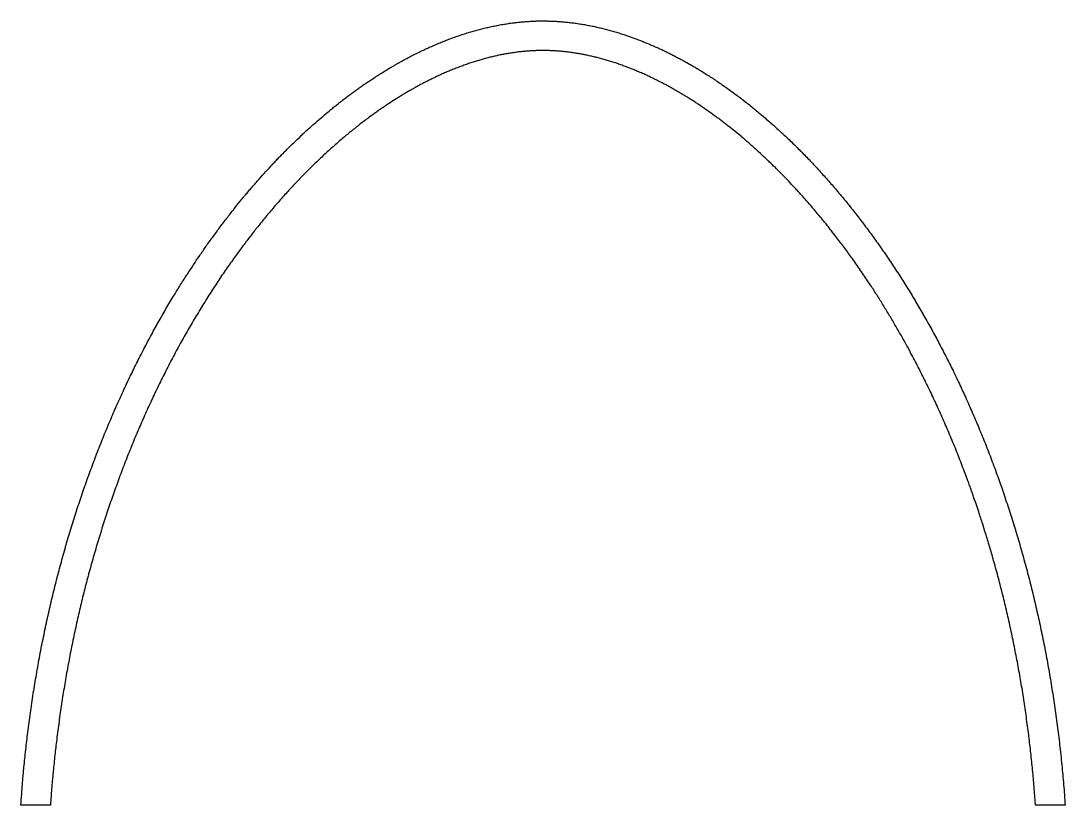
# Model space of a CAD drawing. Extents: x -7325 to -371, y -3238 to 133.
# Drawn here: x -4539.1 to -4353.1, y -312.2 to -172.6 of the extents above; entities that cross this region are included whole.
import ezdxf

# ---------------------------------------------------------------- set-up
doc = ezdxf.new("R2010")
doc.units = 0
doc.header["$MEASUREMENT"] = 0
doc.layers.add('NAILERS', color=7, linetype='CONTINUOUS')

msp = doc.modelspace()

# ---------------------------------------------------------------- linework, layer by layer
at = {"layer": 'NAILERS'}
msp.add_lwpolyline([(-4353.13, -312.24), (-4358.4, -312.24), (-4358.42, -312.03), (-4358.45, -311.65), (-4358.47, -311.27), (-4358.5, -310.89), (-4358.53, -310.52), (-4358.56, -310.14), (-4358.59, -309.76), (-4358.62, -309.38), (-4358.65, -309), (-4358.68, -308.63), (-4358.71, -308.25), (-4358.75, -307.87), (-4358.78, -307.49), (-4358.81, -307.12), (-4358.85, -306.74), (-4358.88, -306.36), (-4358.92, -305.98), (-4358.96, -305.61), (-4358.99, -305.23), (-4359.03, -304.85), (-4359.07, -304.48), (-4359.11, -304.1), (-4359.15, -303.72), (-4359.19, -303.34), (-4359.23, -302.97), (-4359.27, -302.59), (-4359.32, -302.21), (-4359.36, -301.84), (-4359.4, -301.46), (-4359.45, -301.09), (-4359.49, -300.71), (-4359.54, -300.33), (-4359.59, -299.96), (-4359.61, -299.75), (-4359.66, -299.36), (-4359.71, -298.96), (-4359.76, -298.57), (-4359.82, -298.17), (-4359.87, -297.78), (-4359.92, -297.38), (-4359.98, -296.99), (-4360.03, -296.59), (-4360.09, -296.2), (-4360.14, -295.8), (-4360.2, -295.41), (-4360.26, -295.01), (-4360.32, -294.62), (-4360.38, -294.22), (-4360.44, -293.83), (-4360.5, -293.43), (-4360.5, -293.41), (-4360.56, -293.02), (-4360.62, -292.63), (-4360.69, -292.24), (-4360.75, -291.85), (-4360.81, -291.45), (-4360.88, -291.06), (-4360.94, -290.67), (-4361.01, -290.28), (-4361.08, -289.89), (-4361.14, -289.5), (-4361.21, -289.11), (-4361.28, -288.72), (-4361.35, -288.33), (-4361.42, -287.94), (-4361.49, -287.55), (-4361.56, -287.16), (-4361.57, -287.14), (-4361.64, -286.75), (-4361.71, -286.37), (-4361.79, -285.98), (-4361.86, -285.6), (-4361.94, -285.21), (-4362.01, -284.82), (-4362.09, -284.44), (-4362.17, -284.05), (-4362.24, -283.67), (-4362.32, -283.28), (-4362.4, -282.9), (-4362.48, -282.51), (-4362.56, -282.13), (-4362.64, -281.75), (-4362.73, -281.36), (-4362.81, -280.98), (-4362.81, -280.95), (-4362.9, -280.57), (-4362.98, -280.19), (-4363.06, -279.81), (-4363.15, -279.43), (-4363.23, -279.05), (-4363.32, -278.67), (-4363.41, -278.29), (-4363.5, -277.91), (-4363.58, -277.53), (-4363.67, -277.15), (-4363.76, -276.77), (-4363.85, -276.39), (-4363.95, -276.01), (-4364.04, -275.63), (-4364.13, -275.26), (-4364.23, -274.88), (-4364.23, -274.85), (-4364.32, -274.48), (-4364.42, -274.1), (-4364.51, -273.73), (-4364.61, -273.35), (-4364.71, -272.98), (-4364.8, -272.61), (-4364.9, -272.23), (-4365, -271.86), (-4365.1, -271.48), (-4365.2, -271.11), (-4365.3, -270.74), (-4365.4, -270.36), (-4365.5, -269.99), (-4365.61, -269.62), (-4365.71, -269.25), (-4365.81, -268.87), (-4365.98, -268.3), (-4366.06, -268), (-4366.14, -267.7), (-4366.23, -267.4), (-4366.32, -267.1), (-4366.4, -266.8), (-4366.49, -266.5), (-4366.58, -266.2), (-4366.67, -265.9), (-4366.76, -265.6), (-4366.85, -265.31), (-4366.94, -265.01), (-4367.03, -264.71), (-4367.12, -264.41), (-4367.21, -264.11), (-4367.31, -263.82), (-4367.4, -263.52), (-4367.8, -262.23), (-4367.89, -261.96), (-4367.98, -261.69), (-4368.06, -261.41), (-4368.15, -261.14), (-4368.24, -260.87), (-4368.33, -260.6), (-4368.42, -260.32), (-4368.51, -260.05), (-4368.7, -259.51), (-4368.88, -258.97), (-4369.06, -258.43), (-4369.25, -257.88), (-4369.43, -257.35), (-4369.5, -257.15), (-4369.57, -256.95), (-4369.64, -256.75), (-4369.71, -256.55), (-4369.78, -256.35), (-4369.85, -256.14), (-4369.92, -255.94), (-4369.99, -255.74), (-4370.06, -255.54), (-4370.14, -255.34), (-4370.21, -255.14), (-4370.28, -254.94), (-4370.36, -254.74), (-4370.43, -254.54), (-4370.5, -254.34), (-4370.58, -254.14), (-4371.05, -252.89), (-4371.18, -252.54), (-4371.32, -252.19), (-4371.45, -251.84), (-4371.58, -251.49), (-4371.72, -251.14), (-4371.85, -250.8), (-4371.99, -250.45), (-4372.13, -250.1), (-4372.26, -249.75), (-4372.4, -249.41), (-4372.54, -249.06), (-4372.68, -248.71), (-4372.82, -248.37), (-4372.96, -248.02), (-4373.1, -247.68), (-4373.25, -247.33), (-4373.26, -247.3), (-4373.4, -246.96), (-4373.54, -246.62), (-4373.69, -246.28), (-4373.83, -245.94), (-4373.97, -245.6), (-4374.12, -245.26), (-4374.27, -244.92), (-4374.41, -244.58), (-4374.56, -244.24), (-4374.71, -243.9), (-4374.86, -243.57), (-4375.01, -243.23), (-4375.16, -242.89), (-4375.31, -242.55), (-4375.46, -242.21), (-4375.61, -241.88), (-4375.63, -241.85), (-4375.78, -241.52), (-4375.93, -241.18), (-4376.08, -240.85), (-4376.24, -240.52), (-4376.39, -240.19), (-4376.55, -239.86), (-4376.7, -239.53), (-4376.86, -239.19), (-4377.01, -238.86), (-4377.17, -238.53), (-4377.33, -238.2), (-4377.49, -237.87), (-4377.65, -237.55), (-4377.81, -237.22), (-4377.97, -236.89), (-4378.14, -236.56), (-4378.15, -236.53), (-4378.31, -236.21), (-4378.47, -235.88), (-4378.63, -235.56), (-4378.8, -235.24), (-4378.96, -234.91), (-4379.13, -234.59), (-4379.29, -234.27), (-4379.46, -233.95), (-4379.62, -233.63), (-4379.79, -233.31), (-4379.96, -232.98), (-4380.13, -232.66), (-4380.3, -232.34), (-4380.47, -232.02), (-4380.64, -231.7), (-4380.81, -231.39), (-4381.16, -230.73), (-4381.29, -230.5), (-4381.42, -230.26), (-4381.55, -230.02), (-4381.68, -229.79), (-4381.81, -229.55), (-4381.94, -229.32), (-4382.07, -229.08), (-4382.2, -228.84), (-4382.34, -228.61), (-4382.47, -228.38), (-4382.6, -228.14), (-4382.74, -227.91), (-4382.87, -227.67), (-4383.01, -227.44), (-4383.14, -227.21), (-4383.28, -226.98), (-4383.29, -226.96), (-4383.43, -226.73), (-4383.56, -226.5), (-4383.7, -226.27), (-4383.83, -226.04), (-4383.97, -225.81), (-4384.11, -225.58), (-4384.24, -225.35), (-4384.38, -225.12), (-4384.52, -224.89), (-4384.65, -224.66), (-4384.79, -224.43), (-4384.93, -224.21), (-4385.07, -223.98), (-4385.21, -223.75), (-4385.34, -223.52), (-4385.48, -223.3), (-4385.62, -223.07), (-4385.76, -222.84), (-4385.9, -222.61), (-4386.04, -222.39), (-4386.19, -222.16), (-4386.33, -221.94), (-4386.47, -221.71), (-4386.61, -221.49), (-4386.76, -221.26), (-4386.9, -221.04), (-4387.05, -220.81), (-4387.19, -220.59), (-4387.34, -220.36), (-4387.48, -220.14), (-4387.63, -219.92), (-4387.78, -219.7), (-4388.31, -218.89), (-4388.49, -218.63), (-4388.66, -218.36), (-4388.84, -218.1), (-4389.02, -217.84), (-4389.2, -217.57), (-4389.38, -217.31), (-4389.56, -217.05), (-4389.74, -216.78), (-4389.92, -216.52), (-4390.1, -216.26), (-4390.29, -216), (-4390.47, -215.74), (-4390.65, -215.48), (-4390.84, -215.22), (-4391.02, -214.96), (-4391.21, -214.7), (-4391.34, -214.52), (-4391.51, -214.29), (-4391.68, -214.05), (-4391.85, -213.82), (-4392.02, -213.58), (-4392.2, -213.35), (-4392.37, -213.11), (-4392.54, -212.88), (-4392.72, -212.65), (-4392.89, -212.41), (-4393.07, -212.18), (-4393.24, -211.95), (-4393.42, -211.72), (-4393.59, -211.48), (-4393.77, -211.25), (-4393.95, -211.02), (-4394.13, -210.79), (-4394.47, -210.35), (-4394.61, -210.17), (-4394.74, -210), (-4394.88, -209.82), (-4395.01, -209.65), (-4395.15, -209.48), (-4395.29, -209.3), (-4395.43, -209.13), (-4395.56, -208.96), (-4395.7, -208.79), (-4395.84, -208.61), (-4395.98, -208.44), (-4396.12, -208.27), (-4396.26, -208.1), (-4396.4, -207.93), (-4396.54, -207.76), (-4396.68, -207.59), (-4396.71, -207.56), (-4396.98, -207.23), (-4397.26, -206.9), (-4397.54, -206.57), (-4397.82, -206.24), (-4398.1, -205.91), (-4398.38, -205.58), (-4398.66, -205.26), (-4398.94, -204.93), (-4398.96, -204.91), (-4399.1, -204.75), (-4399.24, -204.59), (-4399.38, -204.43), (-4399.52, -204.27), (-4399.66, -204.11), (-4399.8, -203.95), (-4399.94, -203.79), (-4400.08, -203.64), (-4400.23, -203.48), (-4400.37, -203.32), (-4400.51, -203.16), (-4400.66, -203), (-4400.8, -202.85), (-4400.95, -202.69), (-4401.09, -202.54), (-4401.24, -202.38), (-4401.27, -202.35), (-4401.55, -202.05), (-4401.83, -201.74), (-4402.12, -201.44), (-4402.41, -201.14), (-4402.69, -200.84), (-4402.98, -200.54), (-4403.27, -200.24), (-4403.56, -199.94), (-4403.58, -199.93), (-4403.72, -199.78), (-4403.86, -199.63), (-4404.01, -199.49), (-4404.15, -199.34), (-4404.3, -199.2), (-4404.44, -199.05), (-4404.59, -198.91), (-4404.73, -198.76), (-4404.88, -198.62), (-4405.03, -198.47), (-4405.17, -198.33), (-4405.32, -198.19), (-4405.47, -198.05), (-4405.62, -197.9), (-4405.76, -197.76), (-4405.91, -197.62), (-4405.94, -197.59), (-4406.23, -197.32), (-4406.53, -197.04), (-4406.82, -196.77), (-4407.11, -196.5), (-4407.4, -196.23), (-4407.7, -195.96), (-4407.99, -195.69), (-4408.29, -195.42), (-4408.3, -195.4), (-4408.45, -195.27), (-4408.6, -195.14), (-4408.74, -195.01), (-4408.89, -194.87), (-4409.04, -194.74), (-4409.19, -194.61), (-4409.33, -194.48), (-4409.48, -194.35), (-4409.63, -194.23), (-4409.78, -194.1), (-4409.93, -193.97), (-4410.08, -193.84), (-4410.23, -193.71), (-4410.38, -193.59), (-4410.53, -193.46), (-4410.68, -193.33), (-4410.72, -193.3), (-4411.01, -193.06), (-4411.31, -192.82), (-4411.6, -192.57), (-4411.9, -192.33), (-4412.2, -192.09), (-4412.5, -191.85), (-4412.8, -191.61), (-4413.1, -191.37), (-4413.11, -191.36), (-4413.26, -191.24), (-4413.41, -191.12), (-4413.56, -191.01), (-4413.71, -190.89), (-4413.86, -190.77), (-4414.01, -190.66), (-4414.16, -190.54), (-4414.31, -190.43), (-4414.46, -190.32), (-4414.61, -190.2), (-4414.76, -190.09), (-4414.91, -189.98), (-4415.06, -189.87), (-4415.22, -189.75), (-4415.37, -189.64), (-4415.52, -189.53), (-4415.56, -189.51), (-4415.86, -189.29), (-4416.15, -189.08), (-4416.45, -188.87), (-4416.75, -188.66), (-4417.05, -188.45), (-4417.36, -188.24), (-4417.66, -188.03), (-4417.96, -187.82), (-4417.98, -187.81), (-4418.13, -187.71), (-4418.28, -187.6), (-4418.43, -187.5), (-4418.58, -187.4), (-4418.73, -187.3), (-4418.88, -187.2), (-4419.03, -187.1), (-4419.18, -187.01), (-4419.33, -186.91), (-4419.49, -186.81), (-4419.64, -186.71), (-4419.79, -186.62), (-4419.94, -186.52), (-4420.1, -186.43), (-4420.25, -186.33), (-4420.4, -186.24), (-4420.83, -185.97), (-4421.04, -185.85), (-4421.24, -185.73), (-4421.44, -185.61), (-4421.64, -185.49), (-4421.84, -185.37), (-4422.05, -185.25), (-4422.25, -185.13), (-4422.45, -185.01), (-4422.47, -185.01), (-4422.67, -184.89), (-4422.87, -184.78), (-4423.07, -184.66), (-4423.27, -184.55), (-4423.48, -184.44), (-4423.68, -184.33), (-4423.88, -184.21), (-4424.09, -184.1), (-4424.1, -184.1), (-4424.3, -183.99), (-4424.5, -183.88), (-4424.71, -183.78), (-4424.91, -183.67), (-4425.11, -183.56), (-4425.31, -183.46), (-4425.52, -183.36), (-4425.72, -183.25), (-4425.73, -183.25), (-4425.93, -183.15), (-4426.14, -183.05), (-4426.34, -182.95), (-4426.54, -182.85), (-4426.74, -182.75), (-4426.95, -182.66), (-4427.15, -182.56), (-4427.35, -182.46), (-4427.37, -182.46), (-4427.57, -182.37), (-4427.77, -182.27), (-4427.97, -182.18), (-4428.17, -182.09), (-4428.37, -182), (-4428.58, -181.91), (-4428.78, -181.82), (-4428.98, -181.74), (-4428.99, -181.73), (-4429.2, -181.64), (-4429.4, -181.56), (-4429.6, -181.48), (-4429.8, -181.39), (-4430, -181.31), (-4430.2, -181.23), (-4430.41, -181.15), (-4430.61, -181.07), (-4430.62, -181.06), (-4430.82, -180.99), (-4431.02, -180.91), (-4431.22, -180.83), (-4431.42, -180.76), (-4431.63, -180.68), (-4431.83, -180.61), (-4432.03, -180.53), (-4432.23, -180.46), (-4432.24, -180.46), (-4432.44, -180.39), (-4432.64, -180.32), (-4432.84, -180.25), (-4433.04, -180.18), (-4433.24, -180.12), (-4433.45, -180.05), (-4433.65, -179.98), (-4433.85, -179.92), (-4433.86, -179.92), (-4434.06, -179.85), (-4434.26, -179.79), (-4434.46, -179.73), (-4434.66, -179.67), (-4434.86, -179.61), (-4435.06, -179.55), (-4435.26, -179.5), (-4435.46, -179.44), (-4435.47, -179.44), (-4435.67, -179.38), (-4435.87, -179.33), (-4436.07, -179.28), (-4436.26, -179.22), (-4436.46, -179.17), (-4436.66, -179.12), (-4436.86, -179.07), (-4437.06, -179.03), (-4437.07, -179.02), (-4437.27, -178.98), (-4437.47, -178.93), (-4437.67, -178.89), (-4437.86, -178.84), (-4438.06, -178.8), (-4438.26, -178.76), (-4438.46, -178.72), (-4438.66, -178.68), (-4438.67, -178.67), (-4438.87, -178.63), (-4439.06, -178.6), (-4439.26, -178.56), (-4439.46, -178.52), (-4439.65, -178.49), (-4439.85, -178.46), (-4440.05, -178.42), (-4440.25, -178.39), (-4440.26, -178.39), (-4440.45, -178.36), (-4440.65, -178.33), (-4440.84, -178.3), (-4441.04, -178.27), (-4441.23, -178.25), (-4441.43, -178.22), (-4441.63, -178.19), (-4441.82, -178.17), (-4441.83, -178.17), (-4442.03, -178.15), (-4442.22, -178.13), (-4442.41, -178.11), (-4442.61, -178.09), (-4442.8, -178.07), (-4443, -178.05), (-4443.19, -178.03), (-4443.39, -178.02), (-4443.4, -178.02), (-4443.59, -178), (-4443.78, -177.99), (-4443.98, -177.98), (-4444.17, -177.97), (-4444.36, -177.96), (-4444.56, -177.95), (-4444.75, -177.94), (-4444.94, -177.93), (-4444.95, -177.93), (-4445.14, -177.93), (-4445.33, -177.92), (-4445.52, -177.92), (-4445.72, -177.92), (-4445.91, -177.91), (-4446.1, -177.91), (-4446.3, -177.91), (-4446.49, -177.92), (-4446.68, -177.92), (-4446.88, -177.92), (-4447.07, -177.93), (-4447.26, -177.93), (-4447.46, -177.94), (-4447.65, -177.95), (-4447.84, -177.96), (-4448.03, -177.97), (-4448.04, -177.97), (-4448.23, -177.98), (-4448.43, -177.99), (-4448.62, -178), (-4448.82, -178.02), (-4449.01, -178.03), (-4449.2, -178.05), (-4449.4, -178.07), (-4449.59, -178.09), (-4449.6, -178.09), (-4449.8, -178.11), (-4449.99, -178.13), (-4450.19, -178.15), (-4450.38, -178.17), (-4450.58, -178.19), (-4450.77, -178.22), (-4450.97, -178.24), (-4451.16, -178.27), (-4451.17, -178.27), (-4451.37, -178.3), (-4451.57, -178.33), (-4451.76, -178.36), (-4451.96, -178.39), (-4452.16, -178.42), (-4452.35, -178.45), (-4452.55, -178.49), (-4452.74, -178.52), (-4452.75, -178.52), (-4452.95, -178.56), (-4453.15, -178.6), (-4453.35, -178.64), (-4453.55, -178.67), (-4453.74, -178.71), (-4453.94, -178.76), (-4454.14, -178.8), (-4454.33, -178.84), (-4454.35, -178.84), (-4454.54, -178.89), (-4454.74, -178.93), (-4454.94, -178.98), (-4455.14, -179.03), (-4455.34, -179.07), (-4455.54, -179.12), (-4455.74, -179.17), (-4455.93, -179.22), (-4455.95, -179.23), (-4456.15, -179.28), (-4456.35, -179.33), (-4456.55, -179.39), (-4456.75, -179.44), (-4456.94, -179.5), (-4457.14, -179.55), (-4457.34, -179.61), (-4457.54, -179.67), (-4457.55, -179.67), (-4457.75, -179.73), (-4457.96, -179.79), (-4458.16, -179.86), (-4458.36, -179.92), (-4458.56, -179.98), (-4458.76, -180.05), (-4458.96, -180.11), (-4459.16, -180.18), (-4459.17, -180.18), (-4459.37, -180.25), (-4459.57, -180.32), (-4459.77, -180.39), (-4459.97, -180.46), (-4460.17, -180.53), (-4460.37, -180.61), (-4460.57, -180.68), (-4460.77, -180.75), (-4460.79, -180.76), (-4460.99, -180.83), (-4461.19, -180.91), (-4461.39, -180.99), (-4461.6, -181.07), (-4461.8, -181.15), (-4462, -181.23), (-4462.2, -181.31), (-4462.4, -181.39), (-4462.41, -181.39), (-4462.61, -181.48), (-4462.82, -181.56), (-4463.02, -181.65), (-4463.22, -181.73), (-4463.42, -181.82), (-4463.63, -181.91), (-4463.83, -182), (-4464.03, -182.09), (-4464.04, -182.09), (-4464.24, -182.18), (-4464.45, -182.28), (-4464.65, -182.37), (-4464.85, -182.46), (-4465.05, -182.56), (-4465.26, -182.65), (-4465.46, -182.75), (-4465.66, -182.85), (-4465.67, -182.85), (-4465.87, -182.95), (-4466.08, -183.05), (-4466.28, -183.15), (-4466.48, -183.25), (-4466.69, -183.35), (-4466.89, -183.46), (-4467.09, -183.56), (-4467.29, -183.67), (-4467.3, -183.67), (-4467.51, -183.78), (-4467.71, -183.89), (-4467.91, -183.99), (-4468.12, -184.1), (-4468.32, -184.21), (-4468.52, -184.32), (-4468.72, -184.43), (-4468.92, -184.54), (-4469.35, -184.78), (-4469.51, -184.87), (-4469.66, -184.96), (-4469.82, -185.04), (-4469.97, -185.13), (-4470.12, -185.22), (-4470.27, -185.31), (-4470.43, -185.4), (-4470.58, -185.49), (-4470.73, -185.58), (-4470.88, -185.67), (-4471.03, -185.76), (-4471.18, -185.85), (-4471.33, -185.95), (-4471.49, -186.04), (-4471.64, -186.13), (-4471.78, -186.23), (-4471.8, -186.24), (-4472.11, -186.43), (-4472.41, -186.62), (-4472.71, -186.81), (-4473.01, -187.01), (-4473.31, -187.2), (-4473.61, -187.4), (-4473.91, -187.6), (-4474.21, -187.8), (-4474.25, -187.82), (-4474.4, -187.92), (-4474.55, -188.03), (-4474.71, -188.13), (-4474.86, -188.23), (-4475.01, -188.34), (-4475.16, -188.44), (-4475.32, -188.55), (-4475.47, -188.65), (-4475.62, -188.76), (-4475.77, -188.87), (-4475.92, -188.98), (-4476.07, -189.08), (-4476.22, -189.19), (-4476.37, -189.3), (-4476.52, -189.41), (-4476.67, -189.52), (-4477.1, -189.84), (-4477.3, -189.99), (-4477.5, -190.14), (-4477.7, -190.29), (-4477.91, -190.44), (-4478.11, -190.59), (-4478.31, -190.75), (-4478.51, -190.9), (-4478.71, -191.05), (-4478.9, -191.21), (-4479.1, -191.36), (-4479.3, -191.52), (-4479.5, -191.68), (-4479.69, -191.83), (-4479.89, -191.99), (-4480.09, -192.15), (-4480.28, -192.31), (-4480.33, -192.34), (-4480.53, -192.51), (-4480.73, -192.67), (-4480.93, -192.84), (-4481.13, -193), (-4481.33, -193.17), (-4481.53, -193.34), (-4481.72, -193.5), (-4481.92, -193.67), (-4482.12, -193.84), (-4482.32, -194.01), (-4482.51, -194.18), (-4482.71, -194.35), (-4482.9, -194.52), (-4483.1, -194.69), (-4483.29, -194.86), (-4483.49, -195.03), (-4483.53, -195.07), (-4483.73, -195.25), (-4483.93, -195.43), (-4484.13, -195.6), (-4484.32, -195.78), (-4484.52, -195.96), (-4484.72, -196.14), (-4484.91, -196.32), (-4485.11, -196.5), (-4485.3, -196.68), (-4485.5, -196.87), (-4485.69, -197.05), (-4485.89, -197.23), (-4486.08, -197.42), (-4486.27, -197.6), (-4486.46, -197.78), (-4486.65, -197.97), (-4486.7, -198.01), (-4486.89, -198.2), (-4487.09, -198.39), (-4487.28, -198.58), (-4487.48, -198.77), (-4487.67, -198.97), (-4487.87, -199.16), (-4488.06, -199.35), (-4488.25, -199.55), (-4488.45, -199.74), (-4488.64, -199.94), (-4488.83, -200.13), (-4489.02, -200.33), (-4489.21, -200.52), (-4489.4, -200.72), (-4489.59, -200.92), (-4489.78, -201.12), (-4489.82, -201.16), (-4490.01, -201.36), (-4490.21, -201.56), (-4490.4, -201.77), (-4490.59, -201.97), (-4490.78, -202.18), (-4490.97, -202.38), (-4491.16, -202.59), (-4491.35, -202.8), (-4491.54, -203), (-4491.73, -203.21), (-4491.92, -203.42), (-4492.11, -203.63), (-4492.3, -203.84), (-4492.48, -204.04), (-4492.67, -204.25), (-4492.85, -204.46), (-4492.89, -204.51), (-4493.08, -204.72), (-4493.27, -204.94), (-4493.46, -205.16), (-4493.65, -205.37), (-4493.84, -205.59), (-4494.02, -205.81), (-4494.21, -206.03), (-4494.4, -206.25), (-4494.58, -206.47), (-4494.77, -206.69), (-4494.95, -206.91), (-4495.14, -207.13), (-4495.32, -207.35), (-4495.51, -207.57), (-4495.69, -207.79), (-4495.87, -208.01), (-4496.05, -208.23), (-4496.22, -208.44), (-4496.39, -208.65), (-4496.55, -208.85), (-4496.72, -209.06), (-4496.89, -209.27), (-4497.05, -209.47), (-4497.22, -209.68), (-4497.38, -209.89), (-4497.54, -210.1), (-4497.71, -210.31), (-4497.87, -210.52), (-4498.03, -210.73), (-4498.2, -210.94), (-4498.36, -211.15), (-4498.52, -211.36), (-4498.68, -211.57), (-4498.84, -211.78), (-4499, -211.99), (-4499.16, -212.21), (-4499.32, -212.42), (-4499.48, -212.63), (-4499.64, -212.84), (-4499.79, -213.06), (-4499.95, -213.27), (-4500.11, -213.48), (-4500.27, -213.7), (-4500.42, -213.91), (-4500.58, -214.13), (-4500.73, -214.34), (-4500.89, -214.56), (-4501.05, -214.77), (-4501.2, -214.99), (-4501.53, -215.45), (-4501.73, -215.72), (-4501.92, -216), (-4502.12, -216.27), (-4502.31, -216.55), (-4502.5, -216.82), (-4502.69, -217.1), (-4502.88, -217.38), (-4503.07, -217.65), (-4503.26, -217.93), (-4503.45, -218.21), (-4503.64, -218.49), (-4503.82, -218.77), (-4504.01, -219.05), (-4504.19, -219.33), (-4504.38, -219.61), (-4504.56, -219.89), (-4505, -220.57), (-4505.19, -220.88), (-4505.39, -221.18), (-4505.58, -221.48), (-4505.77, -221.78), (-4505.96, -222.08), (-4506.15, -222.38), (-4506.34, -222.69), (-4506.53, -222.99), (-4506.72, -223.3), (-4506.91, -223.6), (-4507.1, -223.91), (-4507.28, -224.21), (-4507.47, -224.52), (-4507.65, -224.82), (-4507.84, -225.13), (-4508.02, -225.44), (-4508.2, -225.74), (-4508.39, -226.05), (-4508.57, -226.36), (-4508.75, -226.67), (-4508.93, -226.98), (-4509.11, -227.29), (-4509.29, -227.6), (-4509.46, -227.91), (-4509.64, -228.22), (-4509.82, -228.53), (-4509.99, -228.84), (-4510.17, -229.15), (-4510.34, -229.47), (-4510.52, -229.78), (-4510.69, -230.09), (-4510.86, -230.41), (-4510.88, -230.43), (-4511.05, -230.75), (-4511.22, -231.07), (-4511.39, -231.38), (-4511.57, -231.7), (-4511.74, -232.02), (-4511.91, -232.34), (-4512.07, -232.66), (-4512.24, -232.98), (-4512.41, -233.3), (-4512.58, -233.62), (-4512.74, -233.94), (-4512.91, -234.26), (-4513.08, -234.58), (-4513.24, -234.91), (-4513.4, -235.23), (-4513.57, -235.55), (-4513.58, -235.58), (-4513.74, -235.91), (-4513.91, -236.23), (-4514.07, -236.56), (-4514.23, -236.89), (-4514.39, -237.21), (-4514.55, -237.54), (-4514.71, -237.87), (-4514.87, -238.2), (-4515.03, -238.53), (-4515.19, -238.86), (-4515.34, -239.19), (-4515.5, -239.52), (-4515.66, -239.85), (-4515.81, -240.18), (-4515.96, -240.51), (-4516.12, -240.84), (-4516.13, -240.87), (-4516.28, -241.21), (-4516.44, -241.54), (-4516.59, -241.88), (-4516.74, -242.21), (-4516.89, -242.55), (-4517.05, -242.89), (-4517.2, -243.22), (-4517.34, -243.56), (-4517.49, -243.9), (-4517.64, -244.24), (-4517.79, -244.58), (-4517.94, -244.91), (-4518.08, -245.25), (-4518.23, -245.59), (-4518.37, -245.93), (-4518.51, -246.27), (-4518.53, -246.3), (-4518.67, -246.64), (-4518.81, -246.99), (-4518.96, -247.33), (-4519.1, -247.67), (-4519.24, -248.02), (-4519.38, -248.36), (-4519.52, -248.71), (-4519.66, -249.06), (-4519.8, -249.4), (-4519.94, -249.75), (-4520.08, -250.09), (-4520.21, -250.44), (-4520.35, -250.79), (-4520.48, -251.14), (-4520.62, -251.48), (-4520.75, -251.83), (-4520.76, -251.86), (-4520.9, -252.21), (-4521.03, -252.56), (-4521.16, -252.91), (-4521.3, -253.27), (-4521.43, -253.62), (-4521.56, -253.97), (-4521.69, -254.32), (-4521.82, -254.68), (-4521.95, -255.03), (-4522.07, -255.38), (-4522.2, -255.74), (-4522.33, -256.09), (-4522.45, -256.45), (-4522.58, -256.8), (-4522.7, -257.16), (-4522.83, -257.51), (-4522.84, -257.54), (-4522.96, -257.9), (-4523.09, -258.26), (-4523.21, -258.62), (-4523.33, -258.98), (-4523.45, -259.34), (-4523.57, -259.7), (-4523.69, -260.06), (-4523.81, -260.42), (-4523.93, -260.78), (-4524.05, -261.14), (-4524.17, -261.5), (-4524.28, -261.86), (-4524.4, -262.23), (-4524.51, -262.59), (-4524.63, -262.95), (-4524.74, -263.31), (-4524.75, -263.34), (-4524.86, -263.7), (-4524.98, -264.07), (-4525.09, -264.44), (-4525.2, -264.8), (-4525.31, -265.17), (-4525.42, -265.54), (-4525.53, -265.91), (-4525.64, -266.27), (-4525.75, -266.64), (-4525.86, -267.01), (-4525.96, -267.38), (-4526.07, -267.75), (-4526.18, -268.11), (-4526.28, -268.48), (-4526.39, -268.85), (-4526.49, -269.22), (-4526.5, -269.25), (-4526.6, -269.62), (-4526.7, -269.99), (-4526.8, -270.36), (-4526.91, -270.74), (-4527.01, -271.11), (-4527.11, -271.49), (-4527.21, -271.86), (-4527.3, -272.23), (-4527.4, -272.61), (-4527.5, -272.98), (-4527.6, -273.36), (-4527.69, -273.73), (-4527.79, -274.11), (-4527.88, -274.48), (-4527.97, -274.86), (-4528.07, -275.23), (-4528.07, -275.26), (-4528.17, -275.64), (-4528.26, -276.01), (-4528.35, -276.39), (-4528.44, -276.77), (-4528.53, -277.15), (-4528.62, -277.53), (-4528.71, -277.91), (-4528.8, -278.29), (-4528.88, -278.67), (-4528.97, -279.05), (-4529.06, -279.43), (-4529.14, -279.81), (-4529.23, -280.19), (-4529.31, -280.57), (-4529.39, -280.96), (-4529.47, -281.34), (-4529.48, -281.36), (-4529.56, -281.75), (-4529.64, -282.13), (-4529.72, -282.52), (-4529.8, -282.9), (-4529.88, -283.29), (-4529.96, -283.67), (-4530.04, -284.06), (-4530.12, -284.44), (-4530.19, -284.83), (-4530.27, -285.21), (-4530.34, -285.6), (-4530.42, -285.98), (-4530.49, -286.37), (-4530.56, -286.76), (-4530.64, -287.14), (-4530.71, -287.53), (-4530.71, -287.55), (-4530.78, -287.94), (-4530.85, -288.33), (-4530.92, -288.72), (-4530.99, -289.11), (-4531.06, -289.5), (-4531.13, -289.89), (-4531.2, -290.28), (-4531.26, -290.68), (-4531.33, -291.07), (-4531.39, -291.46), (-4531.46, -291.85), (-4531.52, -292.24), (-4531.58, -292.63), (-4531.64, -293.02), (-4531.71, -293.41), (-4531.77, -293.8), (-4531.77, -293.83), (-4531.83, -294.22), (-4531.89, -294.62), (-4531.95, -295.01), (-4532.01, -295.41), (-4532.06, -295.8), (-4532.12, -296.2), (-4532.18, -296.59), (-4532.23, -296.99), (-4532.28, -297.38), (-4532.34, -297.78), (-4532.39, -298.17), (-4532.44, -298.57), (-4532.49, -298.97), (-4532.55, -299.36), (-4532.6, -299.76), (-4532.64, -300.15), (-4532.69, -300.56), (-4532.74, -300.91), (-4532.78, -301.26), (-4532.82, -301.61), (-4532.86, -301.96), (-4532.9, -302.31), (-4532.94, -302.67), (-4532.98, -303.02), (-4533.02, -303.37), (-4533.06, -303.72), (-4533.1, -304.07), (-4533.13, -304.42), (-4533.17, -304.78), (-4533.2, -305.13), (-4533.24, -305.48), (-4533.27, -305.83), (-4533.31, -306.18), (-4533.44, -307.59), (-4533.47, -307.94), (-4533.5, -308.3), (-4533.53, -308.65), (-4533.56, -309), (-4533.59, -309.36), (-4533.62, -309.71), (-4533.65, -310.06), (-4533.67, -310.42), (-4533.75, -311.43), (-4533.77, -311.84), (-4533.8, -312.24), (-4539.07, -312.24), (-4539.04, -311.79), (-4539.01, -311.33), (-4538.93, -310.21), (-4538.9, -309.82), (-4538.87, -309.42), (-4538.84, -309.03), (-4538.8, -308.64), (-4538.77, -308.24), (-4538.74, -307.85), (-4538.7, -307.45), (-4538.66, -307.06), (-4538.52, -305.52), (-4538.48, -305.13), (-4538.44, -304.74), (-4538.4, -304.35), (-4538.36, -303.96), (-4538.32, -303.57), (-4538.28, -303.18), (-4538.24, -302.79), (-4538.2, -302.4), (-4538.15, -302.01), (-4538.11, -301.62), (-4538.07, -301.23), (-4538.02, -300.84), (-4537.97, -300.46), (-4537.93, -300.07), (-4537.88, -299.68), (-4537.83, -299.29), (-4537.77, -298.84), (-4537.72, -298.41), (-4537.66, -297.98), (-4537.61, -297.55), (-4537.55, -297.12), (-4537.49, -296.69), (-4537.43, -296.26), (-4537.37, -295.83), (-4537.31, -295.4), (-4537.25, -294.97), (-4537.19, -294.55), (-4537.12, -294.12), (-4537.06, -293.69), (-4537, -293.26), (-4536.93, -292.83), (-4536.86, -292.4), (-4536.8, -291.97), (-4536.79, -291.92), (-4536.72, -291.5), (-4536.65, -291.07), (-4536.58, -290.65), (-4536.51, -290.23), (-4536.44, -289.81), (-4536.37, -289.39), (-4536.3, -288.97), (-4536.23, -288.55), (-4536.15, -288.13), (-4536.08, -287.71), (-4536.01, -287.3), (-4535.93, -286.88), (-4535.85, -286.46), (-4535.77, -286.04), (-4535.7, -285.62), (-4535.62, -285.2), (-4535.61, -285.14), (-4535.53, -284.73), (-4535.45, -284.32), (-4535.37, -283.91), (-4535.29, -283.5), (-4535.2, -283.09), (-4535.12, -282.68), (-4535.04, -282.27), (-4534.95, -281.86), (-4534.87, -281.45), (-4534.78, -281.04), (-4534.7, -280.63), (-4534.61, -280.22), (-4534.52, -279.81), (-4534.43, -279.4), (-4534.34, -278.99), (-4534.25, -278.58), (-4534.24, -278.53), (-4534.15, -278.12), (-4534.06, -277.72), (-4533.97, -277.32), (-4533.87, -276.92), (-4533.78, -276.52), (-4533.69, -276.12), (-4533.59, -275.72), (-4533.5, -275.32), (-4533.4, -274.92), (-4533.3, -274.52), (-4533.2, -274.12), (-4533.11, -273.72), (-4533.01, -273.32), (-4532.91, -272.92), (-4532.81, -272.52), (-4532.7, -272.12), (-4532.69, -272.07), (-4532.59, -271.67), (-4532.49, -271.28), (-4532.38, -270.89), (-4532.28, -270.5), (-4532.18, -270.11), (-4532.07, -269.72), (-4531.97, -269.33), (-4531.86, -268.94), (-4531.76, -268.55), (-4531.65, -268.16), (-4531.54, -267.77), (-4531.43, -267.38), (-4531.32, -266.99), (-4531.21, -266.6), (-4531.1, -266.21), (-4530.99, -265.83), (-4530.97, -265.77), (-4530.86, -265.39), (-4530.75, -265.01), (-4530.63, -264.63), (-4530.52, -264.25), (-4530.41, -263.87), (-4530.29, -263.49), (-4530.18, -263.11), (-4530.06, -262.73), (-4529.94, -262.35), (-4529.83, -261.97), (-4529.71, -261.59), (-4529.59, -261.21), (-4529.47, -260.83), (-4529.35, -260.45), (-4529.23, -260.07), (-4529.1, -259.7), (-4529.09, -259.64), (-4528.96, -259.27), (-4528.84, -258.9), (-4528.72, -258.53), (-4528.6, -258.16), (-4528.47, -257.79), (-4528.35, -257.42), (-4528.22, -257.05), (-4528.1, -256.68), (-4527.97, -256.31), (-4527.84, -255.94), (-4527.72, -255.58), (-4527.59, -255.21), (-4527.46, -254.84), (-4527.33, -254.47), (-4527.2, -254.11), (-4527.06, -253.74), (-4527.05, -253.68), (-4526.92, -253.32), (-4526.78, -252.96), (-4526.65, -252.6), (-4526.52, -252.25), (-4526.39, -251.89), (-4526.25, -251.53), (-4526.12, -251.17), (-4525.98, -250.81), (-4525.85, -250.45), (-4525.71, -250.1), (-4525.58, -249.74), (-4525.44, -249.38), (-4525.3, -249.02), (-4525.16, -248.67), (-4525.02, -248.31), (-4524.88, -247.96), (-4524.86, -247.9), (-4524.72, -247.55), (-4524.58, -247.2), (-4524.44, -246.86), (-4524.3, -246.51), (-4524.16, -246.16), (-4524.01, -245.81), (-4523.87, -245.47), (-4523.73, -245.12), (-4523.58, -244.77), (-4523.44, -244.43), (-4523.29, -244.08), (-4523.14, -243.73), (-4523, -243.39), (-4522.85, -243.04), (-4522.7, -242.7), (-4522.55, -242.35), (-4522.53, -242.3), (-4522.38, -241.96), (-4522.23, -241.63), (-4522.08, -241.29), (-4521.94, -240.95), (-4521.79, -240.62), (-4521.63, -240.28), (-4521.48, -239.94), (-4521.33, -239.61), (-4521.18, -239.27), (-4521.03, -238.94), (-4520.87, -238.6), (-4520.72, -238.27), (-4520.56, -237.94), (-4520.41, -237.6), (-4520.25, -237.27), (-4520.09, -236.94), (-4520.07, -236.88), (-4519.91, -236.56), (-4519.76, -236.23), (-4519.6, -235.91), (-4519.44, -235.58), (-4519.28, -235.26), (-4519.13, -234.93), (-4518.97, -234.61), (-4518.81, -234.28), (-4518.65, -233.96), (-4518.49, -233.64), (-4518.32, -233.31), (-4518.16, -232.99), (-4518, -232.67), (-4517.84, -232.35), (-4517.67, -232.03), (-4517.51, -231.7), (-4517.48, -231.65), (-4517.32, -231.34), (-4517.15, -231.02), (-4516.99, -230.71), (-4516.83, -230.4), (-4516.66, -230.08), (-4516.5, -229.77), (-4516.33, -229.46), (-4516.16, -229.15), (-4516, -228.84), (-4515.83, -228.53), (-4515.66, -228.22), (-4515.49, -227.9), (-4515.32, -227.59), (-4515.15, -227.29), (-4514.98, -226.98), (-4514.8, -226.67), (-4514.78, -226.61), (-4514.61, -226.31), (-4514.44, -226.01), (-4514.27, -225.71), (-4514.1, -225.41), (-4513.92, -225.11), (-4513.75, -224.81), (-4513.58, -224.51), (-4513.4, -224.21), (-4513.23, -223.91), (-4513.06, -223.61), (-4512.88, -223.31), (-4512.7, -223.01), (-4512.53, -222.72), (-4512.35, -222.42), (-4512.17, -222.12), (-4511.99, -221.83), (-4511.62, -221.2), (-4511.49, -220.99), (-4511.35, -220.77), (-4511.22, -220.55), (-4511.09, -220.33), (-4510.95, -220.11), (-4510.82, -219.9), (-4510.68, -219.68), (-4510.55, -219.46), (-4510.41, -219.25), (-4510.27, -219.03), (-4510.14, -218.82), (-4510, -218.6), (-4509.86, -218.39), (-4509.72, -218.17), (-4509.58, -217.96), (-4509.45, -217.74), (-4509.42, -217.7), (-4509.15, -217.29), (-4508.87, -216.87), (-4508.6, -216.45), (-4508.32, -216.04), (-4508.04, -215.62), (-4507.77, -215.2), (-4507.49, -214.79), (-4507.21, -214.38), (-4507.07, -214.17), (-4506.93, -213.96), (-4506.78, -213.76), (-4506.64, -213.55), (-4506.5, -213.35), (-4506.36, -213.14), (-4506.21, -212.94), (-4506.07, -212.73), (-4505.93, -212.53), (-4505.78, -212.32), (-4505.64, -212.12), (-4505.49, -211.92), (-4505.35, -211.72), (-4505.2, -211.51), (-4505.05, -211.31), (-4504.91, -211.11), (-4504.13, -210.05), (-4503.99, -209.86), (-4503.85, -209.66), (-4503.7, -209.47), (-4503.56, -209.28), (-4503.41, -209.08), (-4503.27, -208.89), (-4503.12, -208.7), (-4502.98, -208.5), (-4502.83, -208.31), (-4502.69, -208.12), (-4502.54, -207.93), (-4502.39, -207.74), (-4502.24, -207.55), (-4502.1, -207.36), (-4501.95, -207.17), (-4501.8, -206.98), (-4501.77, -206.94), (-4501.48, -206.57), (-4501.18, -206.21), (-4500.89, -205.84), (-4500.59, -205.47), (-4500.3, -205.1), (-4500, -204.74), (-4499.7, -204.37), (-4499.41, -204.01), (-4499.39, -203.99), (-4499.24, -203.81), (-4499.09, -203.63), (-4498.95, -203.45), (-4498.8, -203.28), (-4498.65, -203.1), (-4498.5, -202.92), (-4498.35, -202.74), (-4498.2, -202.57), (-4498.05, -202.39), (-4497.89, -202.21), (-4497.74, -202.04), (-4497.59, -201.86), (-4497.44, -201.69), (-4497.28, -201.51), (-4497.13, -201.34), (-4496.98, -201.16), (-4496.94, -201.13), (-4496.64, -200.79), (-4496.34, -200.45), (-4496.04, -200.11), (-4495.73, -199.78), (-4495.43, -199.44), (-4495.12, -199.11), (-4494.82, -198.77), (-4494.51, -198.44), (-4494.49, -198.42), (-4494.34, -198.26), (-4494.19, -198.09), (-4494.04, -197.93), (-4493.88, -197.77), (-4493.73, -197.6), (-4493.58, -197.44), (-4493.42, -197.28), (-4493.27, -197.12), (-4493.11, -196.96), (-4492.95, -196.8), (-4492.8, -196.64), (-4492.64, -196.48), (-4492.48, -196.32), (-4492.33, -196.16), (-4492.17, -196), (-4492.01, -195.84), (-4491.98, -195.81), (-4491.67, -195.5), (-4491.36, -195.19), (-4491.05, -194.89), (-4490.74, -194.58), (-4490.43, -194.28), (-4490.11, -193.98), (-4489.8, -193.67), (-4489.48, -193.37), (-4489.47, -193.36), (-4489.31, -193.21), (-4489.16, -193.06), (-4489, -192.91), (-4488.84, -192.76), (-4488.69, -192.62), (-4488.53, -192.47), (-4488.37, -192.33), (-4488.21, -192.18), (-4488.05, -192.04), (-4487.89, -191.89), (-4487.73, -191.75), (-4487.57, -191.6), (-4487.41, -191.46), (-4487.25, -191.32), (-4487.09, -191.17), (-4486.93, -191.03), (-4486.9, -191), (-4486.58, -190.73), (-4486.27, -190.45), (-4485.95, -190.18), (-4485.63, -189.91), (-4485.31, -189.63), (-4485, -189.36), (-4484.68, -189.09), (-4484.36, -188.82), (-4484.34, -188.81), (-4484.18, -188.68), (-4484.02, -188.54), (-4483.86, -188.41), (-4483.7, -188.28), (-4483.54, -188.15), (-4483.38, -188.02), (-4483.22, -187.89), (-4483.06, -187.76), (-4482.9, -187.63), (-4482.74, -187.51), (-4482.58, -187.38), (-4482.41, -187.25), (-4482.25, -187.13), (-4482.09, -187), (-4481.93, -186.87), (-4481.76, -186.75), (-4481.73, -186.72), (-4481.41, -186.48), (-4481.09, -186.24), (-4480.77, -186), (-4480.44, -185.76), (-4480.12, -185.52), (-4479.8, -185.28), (-4479.48, -185.04), (-4479.15, -184.81), (-4479.13, -184.79), (-4478.97, -184.68), (-4478.81, -184.56), (-4478.65, -184.45), (-4478.49, -184.33), (-4478.33, -184.22), (-4478.17, -184.11), (-4478, -183.99), (-4477.84, -183.88), (-4477.68, -183.77), (-4477.52, -183.66), (-4477.35, -183.55), (-4477.19, -183.44), (-4477.02, -183.33), (-4476.86, -183.22), (-4476.69, -183.11), (-4476.53, -183), (-4476.07, -182.7), (-4475.85, -182.56), (-4475.64, -182.42), (-4475.42, -182.28), (-4475.2, -182.15), (-4474.98, -182.01), (-4474.76, -181.87), (-4474.55, -181.74), (-4474.33, -181.6), (-4474.31, -181.59), (-4474.1, -181.46), (-4473.88, -181.33), (-4473.66, -181.2), (-4473.44, -181.07), (-4473.23, -180.94), (-4473.01, -180.81), (-4472.79, -180.68), (-4472.57, -180.55), (-4472.56, -180.55), (-4472.34, -180.42), (-4472.12, -180.3), (-4471.9, -180.17), (-4471.69, -180.05), (-4471.47, -179.93), (-4471.25, -179.81), (-4471.03, -179.69), (-4470.81, -179.57), (-4470.8, -179.56), (-4470.58, -179.44), (-4470.36, -179.33), (-4470.14, -179.21), (-4469.93, -179.1), (-4469.71, -178.98), (-4469.49, -178.87), (-4469.27, -178.76), (-4469.05, -178.65), (-4469.04, -178.64), (-4468.82, -178.53), (-4468.6, -178.42), (-4468.38, -178.31), (-4468.17, -178.21), (-4467.95, -178.1), (-4467.73, -177.99), (-4467.51, -177.89), (-4467.29, -177.79), (-4467.28, -177.78), (-4467.06, -177.68), (-4466.84, -177.58), (-4466.62, -177.48), (-4466.41, -177.38), (-4466.19, -177.28), (-4465.97, -177.18), (-4465.75, -177.09), (-4465.53, -176.99), (-4465.52, -176.99), (-4465.3, -176.89), (-4465.08, -176.8), (-4464.87, -176.71), (-4464.65, -176.62), (-4464.43, -176.53), (-4464.21, -176.44), (-4463.99, -176.35), (-4463.77, -176.26), (-4463.76, -176.26), (-4463.54, -176.17), (-4463.33, -176.09), (-4463.11, -176), (-4462.89, -175.92), (-4462.67, -175.84), (-4462.46, -175.76), (-4462.24, -175.68), (-4462.02, -175.6), (-4462.01, -175.59), (-4461.79, -175.52), (-4461.57, -175.44), (-4461.36, -175.36), (-4461.14, -175.29), (-4460.92, -175.22), (-4460.7, -175.14), (-4460.49, -175.07), (-4460.27, -175), (-4460.26, -175), (-4460.04, -174.93), (-4459.82, -174.86), (-4459.61, -174.79), (-4459.39, -174.72), (-4459.17, -174.66), (-4458.96, -174.59), (-4458.74, -174.53), (-4458.52, -174.47), (-4458.51, -174.46), (-4458.3, -174.4), (-4458.08, -174.34), (-4457.87, -174.28), (-4457.65, -174.23), (-4457.43, -174.17), (-4457.22, -174.11), (-4457, -174.06), (-4456.78, -174), (-4456.77, -174), (-4456.56, -173.95), (-4456.34, -173.9), (-4456.13, -173.84), (-4455.91, -173.79), (-4455.7, -173.75), (-4455.48, -173.7), (-4455.27, -173.65), (-4455.05, -173.6), (-4455.04, -173.6), (-4454.83, -173.56), (-4454.61, -173.51), (-4454.4, -173.47), (-4454.19, -173.43), (-4453.97, -173.39), (-4453.76, -173.35), (-4453.54, -173.31), (-4453.33, -173.28), (-4453.32, -173.27), (-4453.1, -173.24), (-4452.89, -173.2), (-4452.68, -173.17), (-4452.46, -173.14), (-4452.25, -173.1), (-4452.04, -173.07), (-4451.82, -173.04), (-4451.61, -173.01), (-4451.6, -173.01), (-4451.39, -172.98), (-4451.18, -172.96), (-4450.97, -172.93), (-4450.75, -172.91), (-4450.54, -172.88), (-4450.33, -172.86), (-4450.12, -172.84), (-4449.9, -172.82), (-4449.69, -172.8), (-4449.48, -172.78), (-4449.27, -172.77), (-4449.05, -172.75), (-4448.84, -172.74), (-4448.63, -172.72), (-4448.41, -172.71), (-4448.2, -172.7), (-4447.89, -172.68), (-4447.75, -172.67), (-4447.6, -172.67), (-4447.46, -172.66), (-4447.31, -172.66), (-4447.17, -172.65), (-4447.02, -172.65), (-4446.88, -172.64), (-4446.74, -172.64), (-4446.59, -172.64), (-4446.45, -172.64), (-4446.3, -172.64), (-4446.16, -172.64), (-4446.01, -172.64), (-4445.87, -172.64), (-4445.72, -172.64), (-4445.58, -172.65), (-4445.27, -172.65), (-4445.06, -172.66), (-4444.84, -172.66), (-4444.63, -172.67), (-4444.42, -172.68), (-4444.21, -172.69), (-4444, -172.7), (-4443.78, -172.71), (-4443.57, -172.72), (-4443.36, -172.74), (-4443.15, -172.75), (-4442.94, -172.77), (-4442.73, -172.78), (-4442.52, -172.8), (-4442.31, -172.82), (-4442.09, -172.84), (-4441.88, -172.86), (-4441.88, -172.86), (-4441.66, -172.89), (-4441.45, -172.91), (-4441.24, -172.93), (-4441.02, -172.96), (-4440.81, -172.99), (-4440.6, -173.01), (-4440.39, -173.04), (-4440.18, -173.07), (-4440.17, -173.07), (-4439.95, -173.1), (-4439.74, -173.14), (-4439.52, -173.17), (-4439.31, -173.2), (-4439.1, -173.24), (-4438.88, -173.27), (-4438.67, -173.31), (-4438.46, -173.35), (-4438.45, -173.35), (-4438.23, -173.39), (-4438.02, -173.43), (-4437.8, -173.47), (-4437.59, -173.52), (-4437.37, -173.56), (-4437.16, -173.6), (-4436.95, -173.65), (-4436.73, -173.7), (-4436.72, -173.7), (-4436.5, -173.75), (-4436.29, -173.8), (-4436.07, -173.85), (-4435.86, -173.9), (-4435.64, -173.95), (-4435.43, -174), (-4435.21, -174.06), (-4435, -174.11), (-4434.99, -174.11), (-4434.77, -174.17), (-4434.55, -174.23), (-4434.34, -174.29), (-4434.12, -174.35), (-4433.9, -174.41), (-4433.69, -174.47), (-4433.47, -174.53), (-4433.26, -174.59), (-4433.25, -174.6), (-4433.03, -174.66), (-4432.81, -174.73), (-4432.59, -174.79), (-4432.38, -174.86), (-4432.16, -174.93), (-4431.94, -175), (-4431.73, -175.07), (-4431.51, -175.14), (-4431.05, -175.29), (-4430.89, -175.35), (-4430.72, -175.4), (-4430.56, -175.46), (-4430.39, -175.52), (-4430.23, -175.58), (-4430.07, -175.64), (-4429.9, -175.69), (-4429.74, -175.75), (-4429.58, -175.82), (-4429.41, -175.88), (-4429.25, -175.94), (-4429.09, -176), (-4428.93, -176.06), (-4428.76, -176.13), (-4428.6, -176.19), (-4428.44, -176.26), (-4428.42, -176.27), (-4428.26, -176.33), (-4428.1, -176.4), (-4427.93, -176.47), (-4427.77, -176.53), (-4427.61, -176.6), (-4427.44, -176.67), (-4427.28, -176.74), (-4427.12, -176.81), (-4426.96, -176.88), (-4426.79, -176.95), (-4426.63, -177.02), (-4426.47, -177.09), (-4426.31, -177.16), (-4426.15, -177.23), (-4425.98, -177.3), (-4425.82, -177.37), (-4425.78, -177.39), (-4425.62, -177.46), (-4425.45, -177.53), (-4425.29, -177.61), (-4425.12, -177.68), (-4424.96, -177.76), (-4424.79, -177.84), (-4424.63, -177.91), (-4424.46, -177.99), (-4424.3, -178.07), (-4424.14, -178.15), (-4423.97, -178.23), (-4423.81, -178.31), (-4423.65, -178.39), (-4423.49, -178.47), (-4423.33, -178.56), (-4423.16, -178.64), (-4423.14, -178.65), (-4422.98, -178.73), (-4422.82, -178.82), (-4422.65, -178.9), (-4422.49, -178.99), (-4422.33, -179.07), (-4422.16, -179.16), (-4422, -179.25), (-4421.84, -179.33), (-4421.68, -179.42), (-4421.51, -179.51), (-4421.35, -179.59), (-4421.19, -179.68), (-4421.03, -179.77), (-4420.87, -179.86), (-4420.7, -179.95), (-4420.54, -180.04), (-4420.5, -180.06), (-4420.34, -180.15), (-4420.17, -180.24), (-4420.01, -180.33), (-4419.84, -180.43), (-4419.68, -180.52), (-4419.51, -180.62), (-4419.35, -180.71), (-4419.18, -180.81), (-4419.02, -180.9), (-4418.86, -181), (-4418.7, -181.1), (-4418.53, -181.2), (-4418.37, -181.3), (-4418.21, -181.39), (-4418.05, -181.49), (-4417.89, -181.59), (-4417.42, -181.89), (-4417.2, -182.02), (-4416.98, -182.16), (-4416.76, -182.3), (-4416.54, -182.44), (-4416.33, -182.58), (-4416.11, -182.72), (-4415.89, -182.86), (-4415.68, -183), (-4415.46, -183.15), (-4415.25, -183.29), (-4415.03, -183.43), (-4414.82, -183.58), (-4414.6, -183.73), (-4414.39, -183.87), (-4414.18, -184.02), (-4413.97, -184.17), (-4413.92, -184.2), (-4413.7, -184.35), (-4413.48, -184.51), (-4413.26, -184.66), (-4413.05, -184.82), (-4412.83, -184.97), (-4412.61, -185.13), (-4412.4, -185.28), (-4412.18, -185.44), (-4411.97, -185.6), (-4411.75, -185.76), (-4411.54, -185.92), (-4411.33, -186.08), (-4411.12, -186.24), (-4410.9, -186.4), (-4410.69, -186.56), (-4410.48, -186.72), (-4410.43, -186.76), (-4410.22, -186.93), (-4410, -187.09), (-4409.78, -187.26), (-4409.57, -187.43), (-4409.35, -187.6), (-4409.14, -187.77), (-4408.93, -187.95), (-4408.71, -188.12), (-4408.5, -188.29), (-4408.29, -188.46), (-4408.08, -188.64), (-4407.87, -188.81), (-4407.65, -188.99), (-4407.44, -189.16), (-4407.23, -189.34), (-4407.03, -189.52), (-4406.98, -189.56), (-4406.76, -189.74), (-4406.55, -189.92), (-4406.34, -190.11), (-4406.12, -190.29), (-4405.91, -190.47), (-4405.7, -190.66), (-4405.49, -190.85), (-4405.28, -191.03), (-4405.06, -191.22), (-4404.85, -191.41), (-4404.65, -191.6), (-4404.44, -191.79), (-4404.23, -191.97), (-4404.02, -192.17), (-4403.81, -192.36), (-4403.61, -192.55), (-4403.56, -192.59), (-4403.35, -192.79), (-4403.14, -192.98), (-4402.92, -193.18), (-4402.71, -193.38), (-4402.5, -193.58), (-4402.29, -193.78), (-4402.09, -193.98), (-4401.88, -194.18), (-4401.67, -194.38), (-4401.46, -194.59), (-4401.26, -194.79), (-4401.05, -194.99), (-4400.84, -195.19), (-4400.64, -195.4), (-4400.43, -195.6), (-4400.23, -195.81), (-4400.18, -195.85), (-4399.98, -196.07), (-4399.77, -196.28), (-4399.56, -196.49), (-4399.35, -196.7), (-4399.14, -196.92), (-4398.94, -197.13), (-4398.73, -197.34), (-4398.53, -197.56), (-4398.32, -197.78), (-4398.12, -197.99), (-4397.91, -198.21), (-4397.71, -198.43), (-4397.51, -198.64), (-4397.31, -198.86), (-4397.1, -199.08), (-4396.9, -199.3), (-4396.86, -199.35), (-4396.66, -199.57), (-4396.45, -199.8), (-4396.25, -200.02), (-4396.04, -200.25), (-4395.84, -200.48), (-4395.64, -200.71), (-4395.43, -200.93), (-4395.23, -201.16), (-4395.03, -201.39), (-4394.83, -201.62), (-4394.63, -201.85), (-4394.43, -202.08), (-4394.23, -202.32), (-4394.03, -202.55), (-4393.83, -202.78), (-4393.64, -203.01), (-4393.6, -203.06), (-4393.4, -203.3), (-4393.19, -203.54), (-4392.99, -203.78), (-4392.79, -204.02), (-4392.59, -204.26), (-4392.4, -204.5), (-4392.2, -204.74), (-4392, -204.99), (-4391.8, -205.23), (-4391.61, -205.47), (-4391.41, -205.72), (-4391.21, -205.96), (-4391.02, -206.21), (-4390.83, -206.45), (-4390.63, -206.7), (-4390.44, -206.94), (-4390.4, -206.99), (-4390.2, -207.25), (-4390.01, -207.5), (-4389.81, -207.75), (-4389.62, -208.01), (-4389.42, -208.26), (-4389.23, -208.52), (-4389.03, -208.77), (-4388.84, -209.03), (-4388.65, -209.28), (-4388.45, -209.54), (-4388.26, -209.8), (-4388.07, -210.06), (-4387.88, -210.31), (-4387.69, -210.57), (-4387.5, -210.83), (-4387.32, -211.09), (-4387.28, -211.14), (-4387.09, -211.41), (-4386.9, -211.67), (-4386.7, -211.94), (-4386.51, -212.21), (-4386.32, -212.48), (-4386.13, -212.74), (-4385.95, -213.01), (-4385.76, -213.28), (-4385.57, -213.55), (-4385.38, -213.82), (-4385.2, -214.09), (-4385.01, -214.36), (-4384.83, -214.63), (-4384.64, -214.9), (-4384.46, -215.18), (-4384.27, -215.45), (-4384.24, -215.5), (-4384.05, -215.78), (-4383.87, -216.06), (-4383.68, -216.34), (-4383.5, -216.62), (-4383.31, -216.9), (-4383.13, -217.18), (-4382.94, -217.46), (-4382.76, -217.74), (-4382.58, -218.03), (-4382.4, -218.31), (-4382.22, -218.59), (-4382.04, -218.87), (-4381.86, -219.16), (-4381.68, -219.44), (-4381.5, -219.73), (-4381.32, -220.01), (-4381.29, -220.06), (-4381.11, -220.36), (-4380.93, -220.65), (-4380.75, -220.94), (-4380.57, -221.23), (-4380.39, -221.53), (-4380.22, -221.82), (-4380.04, -222.11), (-4379.86, -222.41), (-4379.69, -222.7), (-4379.51, -223), (-4379.34, -223.3), (-4379.16, -223.59), (-4378.99, -223.89), (-4378.82, -224.18), (-4378.64, -224.48), (-4378.47, -224.78), (-4378.44, -224.83), (-4378.27, -225.13), (-4378.09, -225.44), (-4377.92, -225.74), (-4377.75, -226.05), (-4377.58, -226.36), (-4377.4, -226.66), (-4377.23, -226.97), (-4377.06, -227.28), (-4376.89, -227.58), (-4376.73, -227.89), (-4376.56, -228.2), (-4376.39, -228.51), (-4376.22, -228.82), (-4376.06, -229.12), (-4375.89, -229.43), (-4375.73, -229.74), (-4375.7, -229.8), (-4375.53, -230.11), (-4375.36, -230.43), (-4375.2, -230.75), (-4375.03, -231.06), (-4374.87, -231.38), (-4374.7, -231.7), (-4374.54, -232.02), (-4374.38, -232.34), (-4374.21, -232.66), (-4374.05, -232.98), (-4373.89, -233.3), (-4373.73, -233.62), (-4373.57, -233.94), (-4373.41, -234.26), (-4373.25, -234.58), (-4373.09, -234.9), (-4373.07, -234.95), (-4372.91, -235.28), (-4372.75, -235.61), (-4372.59, -235.94), (-4372.43, -236.27), (-4372.27, -236.6), (-4372.12, -236.93), (-4371.96, -237.26), (-4371.81, -237.59), (-4371.65, -237.92), (-4371.5, -238.25), (-4371.34, -238.59), (-4371.19, -238.92), (-4371.04, -239.25), (-4370.89, -239.58), (-4370.73, -239.92), (-4370.58, -240.25), (-4370.56, -240.3), (-4370.41, -240.64), (-4370.26, -240.98), (-4370.11, -241.32), (-4369.96, -241.67), (-4369.81, -242.01), (-4369.66, -242.35), (-4369.51, -242.69), (-4369.36, -243.03), (-4369.21, -243.38), (-4369.07, -243.72), (-4368.92, -244.06), (-4368.78, -244.41), (-4368.63, -244.75), (-4368.49, -245.09), (-4368.35, -245.44), (-4368.2, -245.78), (-4368.18, -245.84), (-4368.04, -246.19), (-4367.9, -246.54), (-4367.75, -246.89), (-4367.61, -247.25), (-4367.47, -247.6), (-4367.33, -247.95), (-4367.19, -248.3), (-4367.05, -248.66), (-4366.91, -249.01), (-4366.77, -249.37), (-4366.64, -249.72), (-4366.5, -250.08), (-4366.37, -250.43), (-4366.23, -250.79), (-4366.1, -251.14), (-4365.96, -251.5), (-4365.94, -251.55), (-4365.81, -251.91), (-4365.67, -252.28), (-4365.54, -252.64), (-4365.41, -253.01), (-4365.27, -253.37), (-4365.14, -253.73), (-4365.01, -254.1), (-4364.88, -254.46), (-4364.75, -254.83), (-4364.62, -255.19), (-4364.49, -255.56), (-4364.37, -255.92), (-4364.24, -256.29), (-4364.12, -256.66), (-4363.99, -257.02), (-4363.87, -257.39), (-4363.85, -257.44), (-4363.72, -257.82), (-4363.6, -258.19), (-4363.47, -258.57), (-4363.35, -258.94), (-4363.23, -259.32), (-4363.1, -259.69), (-4362.98, -260.07), (-4362.86, -260.44), (-4362.74, -260.82), (-4362.62, -261.19), (-4362.5, -261.57), (-4362.39, -261.95), (-4362.27, -262.32), (-4362.15, -262.7), (-4362.04, -263.08), (-4361.92, -263.45), (-4361.91, -263.51), (-4361.79, -263.89), (-4361.67, -264.28), (-4361.56, -264.66), (-4361.45, -265.05), (-4361.33, -265.43), (-4361.22, -265.82), (-4361.11, -266.21), (-4361, -266.59), (-4360.89, -266.98), (-4360.78, -267.37), (-4360.67, -267.75), (-4360.56, -268.14), (-4360.46, -268.53), (-4360.35, -268.91), (-4360.24, -269.3), (-4360.14, -269.69), (-4360.12, -269.74), (-4360.02, -270.14), (-4359.91, -270.53), (-4359.81, -270.93), (-4359.71, -271.33), (-4359.6, -271.72), (-4359.5, -272.12), (-4359.4, -272.51), (-4359.3, -272.91), (-4359.2, -273.31), (-4359.1, -273.7), (-4359, -274.1), (-4358.91, -274.5), (-4358.81, -274.89), (-4358.71, -275.29), (-4358.62, -275.69), (-4358.53, -276.09), (-4358.51, -276.14), (-4358.42, -276.55), (-4358.32, -276.95), (-4358.23, -277.36), (-4358.14, -277.76), (-4358.05, -278.17), (-4357.96, -278.58), (-4357.86, -278.98), (-4357.78, -279.39), (-4357.69, -279.8), (-4357.6, -280.2), (-4357.51, -280.61), (-4357.43, -281.02), (-4357.34, -281.42), (-4357.26, -281.83), (-4357.17, -282.24), (-4357.09, -282.65), (-4357.08, -282.7), (-4356.99, -283.12), (-4356.91, -283.53), (-4356.83, -283.95), (-4356.75, -284.36), (-4356.67, -284.78), (-4356.59, -285.2), (-4356.51, -285.61), (-4356.43, -286.03), (-4356.35, -286.44), (-4356.28, -286.86), (-4356.2, -287.28), (-4356.13, -287.69), (-4356.05, -288.11), (-4355.98, -288.53), (-4355.91, -288.94), (-4355.84, -289.36), (-4355.83, -289.42), (-4355.75, -289.84), (-4355.68, -290.27), (-4355.61, -290.69), (-4355.54, -291.12), (-4355.48, -291.54), (-4355.41, -291.97), (-4355.34, -292.39), (-4355.28, -292.82), (-4355.21, -293.25), (-4355.15, -293.67), (-4355.08, -294.1), (-4355.02, -294.52), (-4354.96, -294.95), (-4354.9, -295.38), (-4354.84, -295.8), (-4354.78, -296.23), (-4354.77, -296.29), (-4354.71, -296.72), (-4354.65, -297.16), (-4354.59, -297.59), (-4354.54, -298.02), (-4354.48, -298.46), (-4354.42, -298.89), (-4354.37, -299.33), (-4354.32, -299.76), (-4354.26, -300.2), (-4354.21, -300.63), (-4354.16, -301.07), (-4354.11, -301.5), (-4354.06, -301.94), (-4354.01, -302.37), (-4353.96, -302.81), (-4353.92, -303.24), (-4353.91, -303.3), (-4353.86, -303.75), (-4353.82, -304.19), (-4353.77, -304.63), (-4353.73, -305.08), (-4353.68, -305.52), (-4353.64, -305.96), (-4353.6, -306.41), (-4353.56, -306.85), (-4353.52, -307.29), (-4353.48, -307.74), (-4353.44, -308.18), (-4353.41, -308.63), (-4353.37, -309.07), (-4353.33, -309.51), (-4353.3, -309.96), (-4353.26, -310.4), (-4353.26, -310.43), (-4353.23, -310.88), (-4353.2, -311.34), (-4353.16, -311.79)], close=True, dxfattribs=at)

doc.saveas('drawing.dxf')
